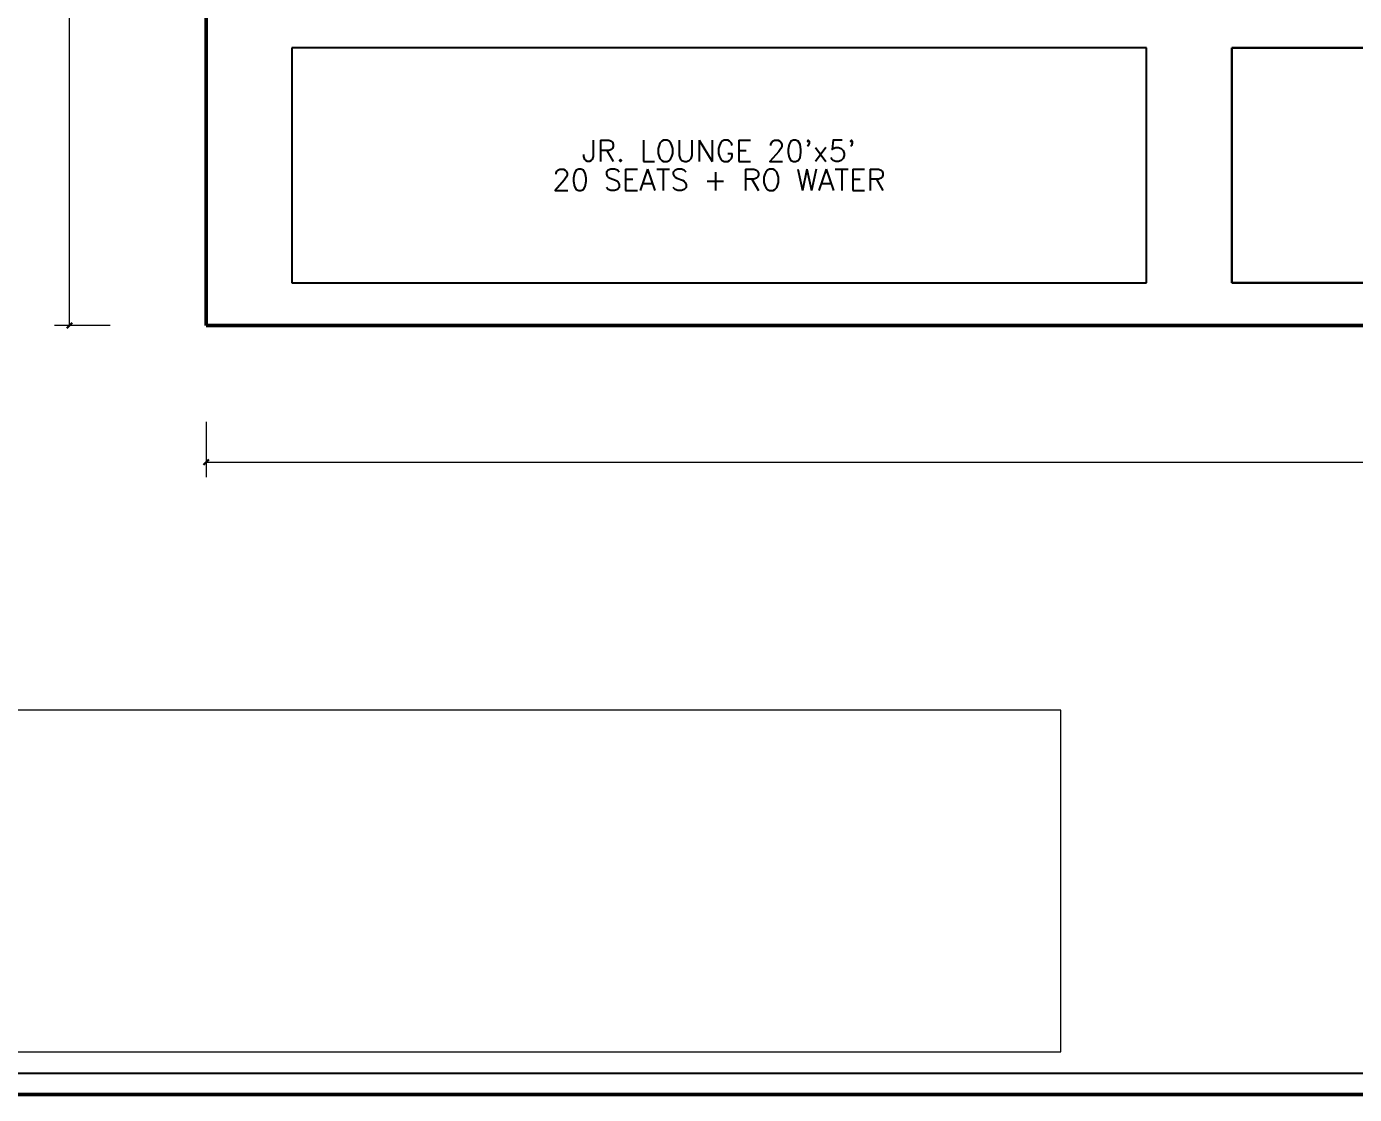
# Model space of a CAD drawing. Header units: inches. Extents: x 0 to 1800, y 0 to 1191.
# Drawn here: x 369.5 to 742.4, y 0 to 300 of the extents above; entities that cross this region are included whole.
import ezdxf
from ezdxf.enums import TextEntityAlignment as Align

# ---------------------------------------------------------------- set-up
doc = ezdxf.new("R2010")
doc.units = ezdxf.units.IN
doc.header["$MEASUREMENT"] = 0
for name, color, linetype in [('A-DIM', 4, 'Continuous'), ('A-FURN', 1, 'Continuous'), ('A-TTLB', 7, 'Continuous'), ('A-WALL', 7, 'Continuous')]:
    doc.layers.add(name, color=color, linetype=linetype)
doc.styles.add('SIMPLEX', font='simplex.shx')

msp = doc.modelspace()

# ---------------------------------------------------------------- linework, layer by layer
at = {"layer": 'A-DIM', "lineweight": 18}
for p, q in [((381.6, 216), (381.6, 876)), ((420, 177.6), (1380, 177.6))]:
    msp.add_line(p, q, dxfattribs=at)
at = {"layer": 'A-DIM', "lineweight": 30}
for p, q in [((380.85, 215.25), (382.35, 216.75)), ((419.25, 176.85), (420.75, 178.35))]:
    msp.add_line(p, q, dxfattribs=at)
at = {"layer": 'A-DIM', "lineweight": 13}
for p, q in [((393, 216), (377.4, 216)), ((420, 189), (420, 173.4))]:
    msp.add_line(p, q, dxfattribs=at)
at = {"layer": 'A-FURN'}
for p, q in [((684, 294), (444, 294)), ((444, 294), (444, 228)), ((684, 228), (684, 294)), ((444, 228), (684, 228))]:
    msp.add_line(p, q, dxfattribs=at)
at = {"layer": 'A-TTLB', "lineweight": 20}
for p, q in [((660, 108), (12, 108)), ((660, 12), (660, 108)), ((12, 12), (660, 12))]:
    msp.add_line(p, q, dxfattribs=at)
at = {"layer": 'A-TTLB', "lineweight": 25}
msp.add_line((6, 6), (1794, 6), dxfattribs=at)
at = {"layer": 'A-TTLB', "lineweight": 50}
msp.add_line((0, 0), (1800, 0), dxfattribs=at)
at = {"layer": 'A-WALL', "lineweight": 50}
for p, q in [((420, 876), (420, 216)), ((420, 216), (1380, 216))]:
    msp.add_line(p, q, dxfattribs=at)
at = {"layer": 'A-WALL', "lineweight": 30}
for p, q in [((900, 294), (708, 294)), ((708, 294), (708, 228)), ((708, 228), (900, 228))]:
    msp.add_line(p, q, dxfattribs=at)

# ---------------------------------------------------------------- texts
at = {"layer": 'A-FURN', "style": 'SIMPLEX'}
for s, p in [("JR. LOUNGE 20'x5'", (564, 265.05)), ('20 SEATS + RO WATER', (564, 256.95))]:
    msp.add_text(s, height=6, dxfattribs=at).set_placement(p, align=Align.MIDDLE_CENTER)

doc.saveas('drawing.dxf')
